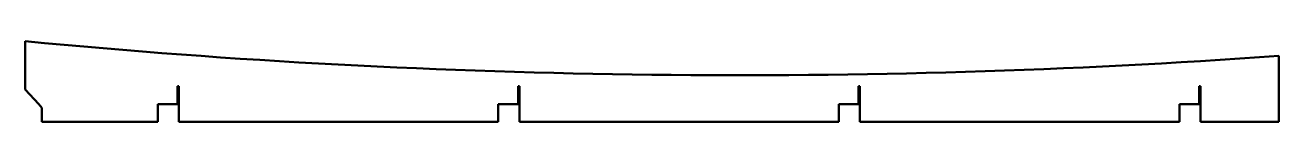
# Model space of a CAD drawing. Header units: millimetres. Extents: x -1226 to 615, y 0 to 118.
import ezdxf

# ---------------------------------------------------------------- set-up
doc = ezdxf.new("R2010")
doc.units = ezdxf.units.MM
doc.layers.add('IV_OUTER_PROFILE', color=7, linetype='Continuous', lineweight=50)

msp = doc.modelspace()

# ---------------------------------------------------------------- linework, layer by layer
at = {"layer": 'IV_OUTER_PROFILE'}
for p, q in [((-1225.6, 47.2), (-1225.6, 118.1)), ((615, 96.6), (615, 0)), ((-1205.6, 26), (-1225.6, 47.2)), ((-1002, 26), (-1002, 52.2)), ((-1002, 52.2), (-1000, 52.2)), ((-1000, 52.2), (-1000, 0)), ((-502, 26), (-502, 52.2)), ((-502, 52.2), (-500, 52.2)), ((-500, 52.2), (-500, 0)), ((-2, 26), (-2, 52.2)), ((-2, 52.2), (0, 52.2)), ((0, 52.2), (0, 0)), ((498, 26), (498, 52.2)), ((498, 52.2), (500, 52.2)), ((500, 52.2), (500, 0)), ((-1205.6, 26), (-1201.1, 20.3)), ((-1201.1, 20.3), (-1201.1, 0)), ((-1031, 26), (-1002, 26)), ((-1031, 0), (-1031, 26)), ((-531, 26), (-502, 26)), ((-531, 0), (-531, 26)), ((-31, 26), (-2, 26)), ((-31, 0), (-31, 26)), ((469, 26), (498, 26)), ((469, 0), (469, 26)), ((-1201.1, 0), (-1031, 0)), ((-1000, 0), (-531, 0)), ((-500, 0), (-31, 0)), ((0, 0), (469, 0)), ((500, 0), (615, 0))]:
    msp.add_line(p, q, dxfattribs=at)
msp.add_arc((-176.6, 11118.2), 11050, 264.55239, 274.10812, dxfattribs=at)

doc.saveas('drawing.dxf')
